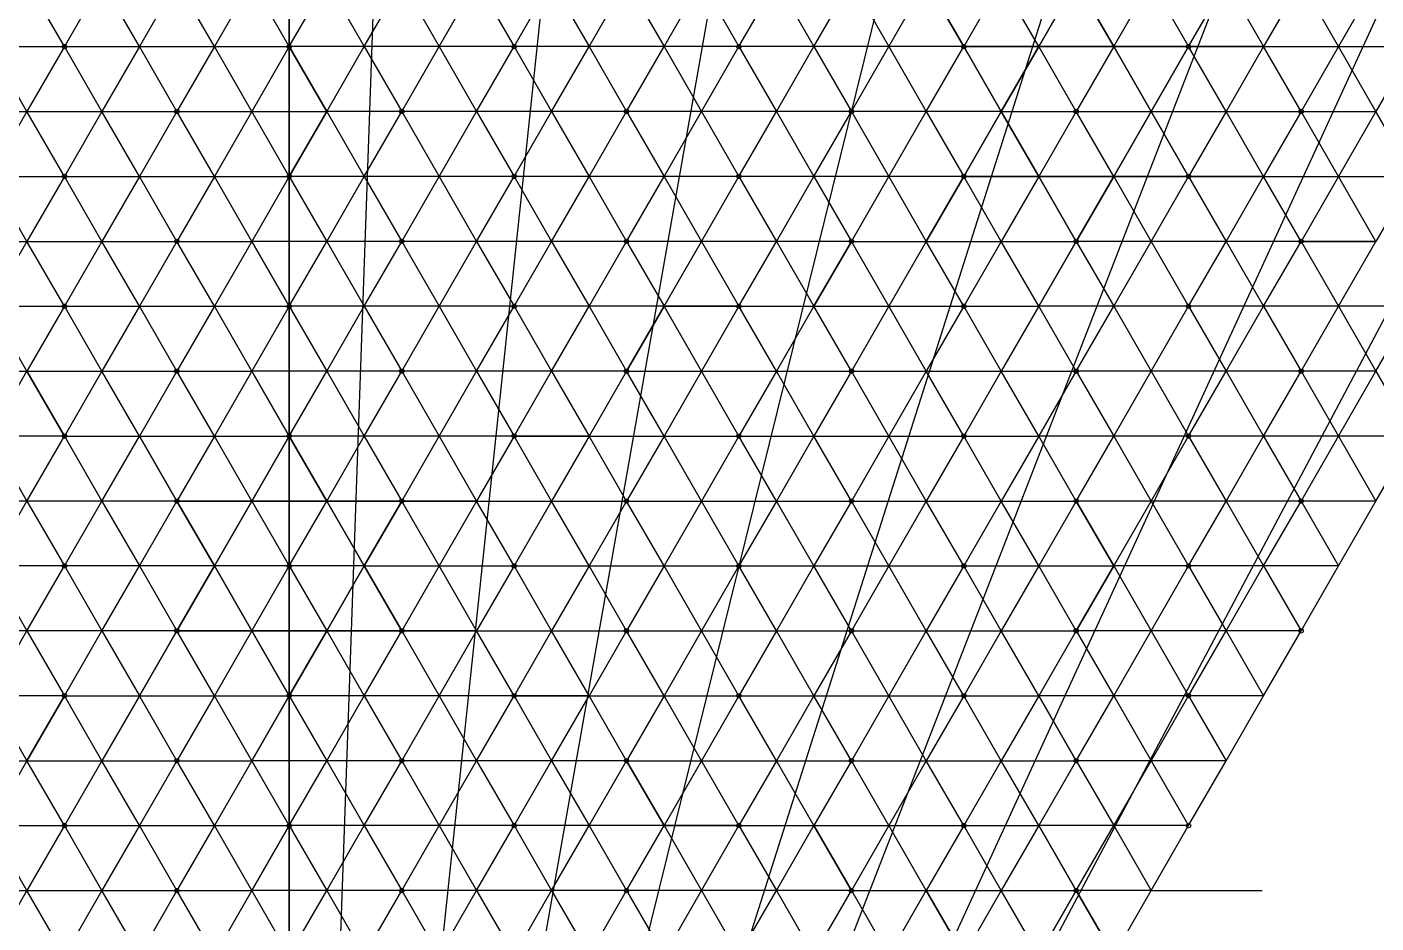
# Model space of a CAD drawing. Header units: inches. Extents: x -9 to 1883, y -44 to 1855.
# Drawn here: x 1328.5 to 1640.2, y 294.2 to 501.2 of the extents above; entities that cross this region are included whole.
import ezdxf

# ---------------------------------------------------------------- set-up
doc = ezdxf.new("R2010")
doc.units = ezdxf.units.IN
doc.header["$MEASUREMENT"] = 0
doc.layers.add('n49', color=7, linetype='Continuous')

msp = doc.modelspace()

# ---------------------------------------------------------------- linework, layer by layer
at = {"color": 1, "lineweight": 35}
msp.add_line((1389.1, -43.31), (1389.1, 1854.97), dxfattribs=at)
at = {"color": 3}
msp.add_line((1588.28, 301.69), (1613.97, 301.69), dxfattribs=at)
for points in [[(1337.14, 496.69), (1328.48, 511.69), (1319.82, 496.69)], [(1337.14, 496.69), (1328.48, 511.69), (1345.8, 511.69)], [(1337.14, 496.69), (1354.46, 496.69), (1345.8, 511.69)], [(1363.12, 511.69), (1354.46, 496.69), (1345.8, 511.69)], [(1363.12, 511.69), (1354.46, 496.69), (1371.78, 496.69)], [(1363.12, 511.69), (1380.44, 511.69), (1371.78, 496.69)], [(1389.1, 496.69), (1380.44, 511.69), (1371.78, 496.69)], [(1389.1, 496.69), (1397.76, 511.69), (1406.42, 496.69)], [(1415.08, 511.69), (1397.76, 511.69), (1406.42, 496.69)], [(1415.08, 511.69), (1423.74, 496.69), (1406.42, 496.69)], [(1415.08, 511.69), (1423.74, 496.69), (1432.4, 511.69)], [(1441.06, 496.69), (1423.74, 496.69), (1432.4, 511.69)], [(1441.06, 496.69), (1449.72, 511.69), (1432.4, 511.69)], [(1441.06, 496.69), (1449.72, 511.69), (1458.38, 496.69)], [(1467.04, 511.69), (1449.72, 511.69), (1458.38, 496.69)], [(1467.04, 511.69), (1475.7, 496.69), (1458.38, 496.69)], [(1467.04, 511.69), (1475.7, 496.69), (1484.36, 511.69)], [(1493.02, 496.69), (1475.7, 496.69), (1484.36, 511.69)], [(1493.02, 496.69), (1501.68, 511.69), (1484.36, 511.69)], [(1493.02, 496.69), (1501.68, 511.69), (1510.34, 496.69)], [(1519, 511.69), (1501.68, 511.69), (1510.34, 496.69)], [(1519, 511.69), (1527.66, 496.69), (1510.34, 496.69)], [(1544.98, 496.69), (1527.66, 496.69), (1536.32, 511.69)], [(1544.98, 496.69), (1536.32, 511.69), (1553.64, 511.69)], [(1544.98, 496.69), (1562.3, 496.69), (1553.64, 511.69)], [(1570.96, 511.69), (1562.3, 496.69), (1553.64, 511.69)], [(1570.96, 511.69), (1579.62, 496.69), (1562.3, 496.69)], [(1570.96, 511.69), (1562.3, 496.69), (1579.62, 496.69)], [(1570.96, 511.69), (1579.62, 496.69), (1588.28, 511.69)], [(1596.94, 496.69), (1579.62, 496.69), (1588.28, 511.69)], [(1596.94, 496.69), (1605.6, 511.69), (1588.28, 511.69)], [(1596.94, 496.69), (1605.6, 511.69), (1614.26, 496.69)], [(1622.92, 511.69), (1614.26, 496.69), (1631.58, 496.69)], [(1622.92, 511.69), (1640.24, 511.69), (1631.58, 496.69)], [(1648.91, 496.69), (1640.24, 511.69), (1631.58, 496.69)], [(1311.16, 481.69), (1328.48, 481.69), (1319.82, 496.69)], [(1337.14, 496.69), (1328.48, 481.69), (1319.82, 496.69)], [(1337.14, 496.69), (1328.48, 481.69), (1345.8, 481.69)], [(1337.14, 496.69), (1354.46, 496.69), (1345.8, 481.69)], [(1363.12, 481.69), (1354.46, 496.69), (1345.8, 481.69)], [(1363.12, 481.69), (1354.46, 496.69), (1371.78, 496.69)], [(1363.12, 481.69), (1380.44, 481.69), (1371.78, 496.69)], [(1389.1, 496.69), (1380.44, 481.69), (1371.78, 496.69)], [(1389.1, 496.69), (1380.44, 481.69), (1397.76, 481.69)], [(1389.1, 496.69), (1397.76, 481.69), (1406.42, 496.69)], [(1415.08, 481.69), (1397.76, 481.69), (1406.42, 496.69)], [(1415.08, 481.69), (1423.74, 496.69), (1406.42, 496.69)], [(1415.08, 481.69), (1423.74, 496.69), (1432.4, 481.69)], [(1441.06, 496.69), (1423.74, 496.69), (1432.4, 481.69)], [(1441.06, 496.69), (1449.72, 481.69), (1432.4, 481.69)], [(1441.06, 496.69), (1449.72, 481.69), (1458.38, 496.69)], [(1467.04, 481.69), (1449.72, 481.69), (1458.38, 496.69)], [(1467.04, 481.69), (1475.7, 496.69), (1458.38, 496.69)], [(1467.04, 481.69), (1475.7, 496.69), (1484.36, 481.69)], [(1493.02, 496.69), (1475.7, 496.69), (1484.36, 481.69)], [(1493.02, 496.69), (1501.68, 481.69), (1484.36, 481.69)], [(1493.02, 496.69), (1501.68, 481.69), (1510.34, 496.69)], [(1519, 481.69), (1501.68, 481.69), (1510.34, 496.69)], [(1519, 481.69), (1527.66, 496.69), (1510.34, 496.69)], [(1519, 481.69), (1527.66, 496.69), (1536.32, 481.69)], [(1544.98, 496.69), (1527.66, 496.69), (1536.32, 481.69)], [(1544.98, 496.69), (1553.64, 481.69), (1536.32, 481.69)], [(1544.98, 496.69), (1553.64, 481.69), (1562.3, 496.69)], [(1544.98, 496.69), (1562.3, 496.69), (1553.64, 481.69)], [(1570.96, 481.69), (1562.3, 496.69), (1553.64, 481.69)], [(1570.96, 481.69), (1562.3, 496.69), (1579.62, 496.69)], [(1570.96, 481.69), (1588.28, 481.69), (1579.62, 496.69)], [(1596.94, 496.69), (1579.62, 496.69), (1588.28, 481.69)], [(1596.94, 496.69), (1588.28, 481.69), (1579.62, 496.69)], [(1596.94, 496.69), (1588.28, 481.69), (1605.6, 481.69)], [(1596.94, 496.69), (1614.26, 496.69), (1605.6, 481.69)], [(1622.92, 481.69), (1614.26, 496.69), (1605.6, 481.69)], [(1622.92, 481.69), (1614.26, 496.69), (1631.58, 496.69)], [(1622.92, 481.69), (1640.24, 481.69), (1631.58, 496.69)], [(1648.91, 496.69), (1640.24, 481.69), (1631.58, 496.69)], [(1311.16, 481.69), (1328.48, 481.69), (1319.82, 466.69)], [(1337.14, 466.69), (1328.48, 481.69), (1319.82, 466.69)], [(1337.14, 466.69), (1328.48, 481.69), (1345.8, 481.69)], [(1337.14, 466.69), (1354.46, 466.69), (1345.8, 481.69)], [(1363.12, 481.69), (1354.46, 466.69), (1345.8, 481.69)], [(1363.12, 481.69), (1354.46, 466.69), (1371.78, 466.69)], [(1363.12, 481.69), (1380.44, 481.69), (1371.78, 466.69)], [(1389.1, 466.69), (1380.44, 481.69), (1371.78, 466.69)], [(1389.1, 466.69), (1380.44, 481.69), (1397.76, 481.69)], [(1389.1, 466.69), (1397.76, 481.69), (1406.42, 466.69)], [(1415.08, 481.69), (1397.76, 481.69), (1406.42, 466.69)], [(1415.08, 481.69), (1423.74, 466.69), (1406.42, 466.69)], [(1415.08, 481.69), (1423.74, 466.69), (1432.4, 481.69)], [(1441.06, 466.69), (1423.74, 466.69), (1432.4, 481.69)], [(1441.06, 466.69), (1449.72, 481.69), (1432.4, 481.69)], [(1441.06, 466.69), (1449.72, 481.69), (1458.38, 466.69)], [(1467.04, 481.69), (1449.72, 481.69), (1458.38, 466.69)], [(1467.04, 481.69), (1475.7, 466.69), (1458.38, 466.69)], [(1467.04, 481.69), (1475.7, 466.69), (1484.36, 481.69)], [(1493.02, 466.69), (1475.7, 466.69), (1484.36, 481.69)], [(1493.02, 466.69), (1501.68, 481.69), (1484.36, 481.69)], [(1493.02, 466.69), (1501.68, 481.69), (1510.34, 466.69)], [(1519, 481.69), (1501.68, 481.69), (1510.34, 466.69)], [(1519, 481.69), (1527.66, 466.69), (1510.34, 466.69)], [(1519, 481.69), (1527.66, 466.69), (1536.32, 481.69)], [(1544.98, 466.69), (1527.66, 466.69), (1536.32, 481.69)], [(1544.98, 466.69), (1553.64, 481.69), (1536.32, 481.69)], [(1544.98, 466.69), (1553.64, 481.69), (1562.3, 466.69)], [(1544.98, 466.69), (1562.3, 466.69), (1553.64, 481.69)], [(1570.96, 481.69), (1562.3, 466.69), (1553.64, 481.69)], [(1570.96, 481.69), (1562.3, 466.69), (1579.62, 466.69)], [(1570.96, 481.69), (1588.28, 481.69), (1579.62, 466.69)], [(1596.94, 466.69), (1579.62, 466.69), (1588.28, 481.69)], [(1596.94, 466.69), (1588.28, 481.69), (1579.62, 466.69)], [(1596.94, 466.69), (1588.28, 481.69), (1605.6, 481.69)], [(1596.94, 466.69), (1614.26, 466.69), (1605.6, 481.69)], [(1622.92, 481.69), (1614.26, 466.69), (1605.6, 481.69)], [(1622.92, 481.69), (1614.26, 466.69), (1631.58, 466.69)], [(1622.92, 481.69), (1640.24, 481.69), (1631.58, 466.69)], [(1648.91, 466.69), (1640.24, 481.69), (1631.58, 466.69)], [(1311.16, 451.69), (1328.48, 451.69), (1319.82, 466.69)], [(1337.14, 466.69), (1328.48, 451.69), (1319.82, 466.69)], [(1337.14, 466.69), (1328.48, 451.69), (1345.8, 451.69)], [(1337.14, 466.69), (1354.46, 466.69), (1345.8, 451.69)], [(1363.12, 451.69), (1354.46, 466.69), (1345.8, 451.69)], [(1363.12, 451.69), (1354.46, 466.69), (1371.78, 466.69)], [(1363.12, 451.69), (1380.44, 451.69), (1371.78, 466.69)], [(1389.1, 466.69), (1380.44, 451.69), (1371.78, 466.69)], [(1389.1, 466.69), (1397.76, 451.69), (1406.42, 466.69)], [(1415.08, 451.69), (1397.76, 451.69), (1406.42, 466.69)], [(1415.08, 451.69), (1423.74, 466.69), (1406.42, 466.69)], [(1415.08, 451.69), (1423.74, 466.69), (1432.4, 451.69)], [(1441.06, 466.69), (1423.74, 466.69), (1432.4, 451.69)], [(1441.06, 466.69), (1449.72, 451.69), (1432.4, 451.69)], [(1441.06, 466.69), (1449.72, 451.69), (1458.38, 466.69)], [(1467.04, 451.69), (1449.72, 451.69), (1458.38, 466.69)], [(1467.04, 451.69), (1475.7, 466.69), (1458.38, 466.69)], [(1467.04, 451.69), (1475.7, 466.69), (1484.36, 451.69)], [(1493.02, 466.69), (1475.7, 466.69), (1484.36, 451.69)], [(1493.02, 466.69), (1501.68, 451.69), (1484.36, 451.69)], [(1493.02, 466.69), (1501.68, 451.69), (1510.34, 466.69)], [(1519, 451.69), (1501.68, 451.69), (1510.34, 466.69)], [(1519, 451.69), (1527.66, 466.69), (1510.34, 466.69)], [(1544.98, 466.69), (1527.66, 466.69), (1536.32, 451.69)], [(1544.98, 466.69), (1536.32, 451.69), (1553.64, 451.69)], [(1544.98, 466.69), (1562.3, 466.69), (1553.64, 451.69)], [(1570.96, 451.69), (1562.3, 466.69), (1553.64, 451.69)], [(1570.96, 451.69), (1579.62, 466.69), (1562.3, 466.69)], [(1570.96, 451.69), (1562.3, 466.69), (1579.62, 466.69)], [(1570.96, 451.69), (1579.62, 466.69), (1588.28, 451.69)], [(1596.94, 466.69), (1579.62, 466.69), (1588.28, 451.69)], [(1596.94, 466.69), (1605.6, 451.69), (1588.28, 451.69)], [(1596.94, 466.69), (1605.6, 451.69), (1614.26, 466.69)], [(1622.92, 451.69), (1614.26, 466.69), (1631.58, 466.69)], [(1622.92, 451.69), (1640.24, 451.69), (1631.58, 466.69)], [(1648.91, 466.69), (1640.24, 451.69), (1631.58, 466.69)], [(1311.16, 451.69), (1328.48, 451.69), (1319.82, 436.69)], [(1337.14, 436.69), (1328.48, 451.69), (1319.82, 436.69)], [(1337.14, 436.69), (1328.48, 451.69), (1345.8, 451.69)], [(1337.14, 436.69), (1354.46, 436.69), (1345.8, 451.69)], [(1363.12, 451.69), (1354.46, 436.69), (1345.8, 451.69)], [(1363.12, 451.69), (1354.46, 436.69), (1371.78, 436.69)], [(1363.12, 451.69), (1380.44, 451.69), (1371.78, 436.69)], [(1389.1, 436.69), (1380.44, 451.69), (1371.78, 436.69)], [(1389.1, 436.69), (1397.76, 451.69), (1380.44, 451.69)], [(1389.1, 436.69), (1397.76, 451.69), (1406.42, 436.69)], [(1415.08, 451.69), (1397.76, 451.69), (1406.42, 436.69)], [(1415.08, 451.69), (1423.74, 436.69), (1406.42, 436.69)], [(1415.08, 451.69), (1423.74, 436.69), (1432.4, 451.69)], [(1441.06, 436.69), (1423.74, 436.69), (1432.4, 451.69)], [(1441.06, 436.69), (1449.72, 451.69), (1432.4, 451.69)], [(1441.06, 436.69), (1449.72, 451.69), (1458.38, 436.69)], [(1467.04, 451.69), (1449.72, 451.69), (1458.38, 436.69)], [(1467.04, 451.69), (1475.7, 436.69), (1458.38, 436.69)], [(1467.04, 451.69), (1475.7, 436.69), (1484.36, 451.69)], [(1493.02, 436.69), (1475.7, 436.69), (1484.36, 451.69)], [(1493.02, 436.69), (1501.68, 451.69), (1484.36, 451.69)], [(1519, 451.69), (1501.68, 451.69), (1510.34, 436.69)], [(1519, 451.69), (1510.34, 436.69), (1527.66, 436.69)], [(1519, 451.69), (1536.32, 451.69), (1527.66, 436.69)], [(1544.98, 436.69), (1536.32, 451.69), (1527.66, 436.69)], [(1544.98, 436.69), (1536.32, 451.69), (1553.64, 451.69)], [(1544.98, 436.69), (1562.3, 436.69), (1553.64, 451.69)], [(1570.96, 451.69), (1562.3, 436.69), (1553.64, 451.69)], [(1570.96, 451.69), (1579.62, 436.69), (1562.3, 436.69)], [(1570.96, 451.69), (1579.62, 436.69), (1588.28, 451.69)], [(1596.94, 436.69), (1579.62, 436.69), (1588.28, 451.69)], [(1596.94, 436.69), (1605.6, 451.69), (1588.28, 451.69)], [(1596.94, 436.69), (1605.6, 451.69), (1614.26, 436.69)], [(1622.92, 451.69), (1605.6, 451.69), (1614.26, 436.69)], [(1622.92, 451.69), (1631.58, 436.69), (1614.26, 436.69)], [(1622.92, 451.69), (1631.58, 436.69), (1640.24, 451.69)], [(1311.16, 421.69), (1328.48, 421.69), (1319.82, 436.69)], [(1337.14, 436.69), (1328.48, 421.69), (1319.82, 436.69)], [(1337.14, 436.69), (1328.48, 421.69), (1345.8, 421.69)], [(1337.14, 436.69), (1354.46, 436.69), (1345.8, 421.69)], [(1363.12, 421.69), (1354.46, 436.69), (1345.8, 421.69)], [(1363.12, 421.69), (1354.46, 436.69), (1371.78, 436.69)], [(1363.12, 421.69), (1380.44, 421.69), (1371.78, 436.69)], [(1389.1, 436.69), (1380.44, 421.69), (1371.78, 436.69)], [(1389.1, 436.69), (1397.76, 421.69), (1406.42, 436.69)], [(1415.08, 421.69), (1397.76, 421.69), (1406.42, 436.69)], [(1415.08, 421.69), (1423.74, 436.69), (1406.42, 436.69)], [(1415.08, 421.69), (1423.74, 436.69), (1432.4, 421.69)], [(1441.06, 436.69), (1423.74, 436.69), (1432.4, 421.69)], [(1441.06, 436.69), (1449.72, 421.69), (1432.4, 421.69)], [(1441.06, 436.69), (1449.72, 421.69), (1458.38, 436.69)], [(1467.04, 421.69), (1449.72, 421.69), (1458.38, 436.69)], [(1467.04, 421.69), (1475.7, 436.69), (1458.38, 436.69)], [(1467.04, 421.69), (1484.36, 421.69), (1475.7, 436.69)], [(1493.02, 436.69), (1484.36, 421.69), (1475.7, 436.69)], [(1493.02, 436.69), (1484.36, 421.69), (1501.68, 421.69)], [(1493.02, 436.69), (1510.34, 436.69), (1501.68, 421.69)], [(1519, 421.69), (1510.34, 436.69), (1501.68, 421.69)], [(1519, 421.69), (1510.34, 436.69), (1527.66, 436.69)], [(1519, 421.69), (1536.32, 421.69), (1527.66, 436.69)], [(1544.98, 436.69), (1536.32, 421.69), (1527.66, 436.69)], [(1544.98, 436.69), (1536.32, 421.69), (1553.64, 421.69)], [(1544.98, 436.69), (1562.3, 436.69), (1553.64, 421.69)], [(1570.96, 421.69), (1562.3, 436.69), (1553.64, 421.69)], [(1570.96, 421.69), (1579.62, 436.69), (1588.28, 421.69)], [(1596.94, 436.69), (1579.62, 436.69), (1588.28, 421.69)], [(1596.94, 436.69), (1605.6, 421.69), (1588.28, 421.69)], [(1596.94, 436.69), (1605.6, 421.69), (1614.26, 436.69)], [(1622.92, 421.69), (1605.6, 421.69), (1614.26, 436.69)], [(1622.92, 421.69), (1631.58, 436.69), (1614.26, 436.69)], [(1622.92, 421.69), (1631.58, 436.69), (1640.24, 421.69)], [(1648.91, 436.69), (1631.58, 436.69), (1640.24, 421.69)], [(1337.14, 406.69), (1319.82, 406.69), (1328.48, 421.69)], [(1337.14, 406.69), (1328.48, 421.69), (1345.8, 421.69)], [(1337.14, 406.69), (1354.46, 406.69), (1345.8, 421.69)], [(1363.12, 421.69), (1354.46, 406.69), (1345.8, 421.69)], [(1363.12, 421.69), (1354.46, 406.69), (1371.78, 406.69)], [(1363.12, 421.69), (1380.44, 421.69), (1371.78, 406.69)], [(1389.1, 406.69), (1380.44, 421.69), (1371.78, 406.69)], [(1389.1, 406.69), (1397.76, 421.69), (1380.44, 421.69)], [(1389.1, 406.69), (1397.76, 421.69), (1406.42, 406.69)], [(1415.08, 421.69), (1397.76, 421.69), (1406.42, 406.69)], [(1415.08, 421.69), (1423.74, 406.69), (1406.42, 406.69)], [(1415.08, 421.69), (1423.74, 406.69), (1432.4, 421.69)], [(1441.06, 406.69), (1423.74, 406.69), (1432.4, 421.69)], [(1441.06, 406.69), (1449.72, 421.69), (1432.4, 421.69)], [(1441.06, 406.69), (1449.72, 421.69), (1458.38, 406.69)], [(1467.04, 421.69), (1458.38, 406.69), (1475.7, 406.69)], [(1467.04, 421.69), (1484.36, 421.69), (1475.7, 406.69)], [(1493.02, 406.69), (1484.36, 421.69), (1475.7, 406.69)], [(1493.02, 406.69), (1484.36, 421.69), (1501.68, 421.69)], [(1493.02, 406.69), (1510.34, 406.69), (1501.68, 421.69)], [(1519, 421.69), (1510.34, 406.69), (1501.68, 421.69)], [(1519, 421.69), (1510.34, 406.69), (1527.66, 406.69)], [(1519, 421.69), (1536.32, 421.69), (1527.66, 406.69)], [(1544.98, 406.69), (1536.32, 421.69), (1527.66, 406.69)], [(1544.98, 406.69), (1536.32, 421.69), (1553.64, 421.69)], [(1544.98, 406.69), (1562.3, 406.69), (1553.64, 421.69)], [(1570.96, 421.69), (1562.3, 406.69), (1553.64, 421.69)], [(1570.96, 421.69), (1579.62, 406.69), (1562.3, 406.69)], [(1570.96, 421.69), (1579.62, 406.69), (1588.28, 421.69)], [(1596.94, 406.69), (1579.62, 406.69), (1588.28, 421.69)], [(1596.94, 406.69), (1605.6, 421.69), (1588.28, 421.69)], [(1596.94, 406.69), (1605.6, 421.69), (1614.26, 406.69)], [(1622.92, 421.69), (1605.6, 421.69), (1614.26, 406.69)], [(1622.92, 421.69), (1631.58, 406.69), (1614.26, 406.69)], [(1622.92, 421.69), (1631.58, 406.69), (1640.24, 421.69)], [(1648.91, 406.69), (1631.58, 406.69), (1640.24, 421.69)], [(1311.16, 391.69), (1319.82, 406.69), (1328.48, 391.69)], [(1337.14, 406.69), (1319.82, 406.69), (1328.48, 391.69)], [(1337.14, 406.69), (1345.8, 391.69), (1328.48, 391.69)], [(1363.12, 391.69), (1345.8, 391.69), (1354.46, 406.69)], [(1363.12, 391.69), (1354.46, 406.69), (1371.78, 406.69)], [(1363.12, 391.69), (1380.44, 391.69), (1371.78, 406.69)], [(1389.1, 406.69), (1380.44, 391.69), (1371.78, 406.69)], [(1389.1, 406.69), (1397.76, 391.69), (1380.44, 391.69)], [(1389.1, 406.69), (1380.44, 391.69), (1397.76, 391.69)], [(1389.1, 406.69), (1397.76, 391.69), (1406.42, 406.69)], [(1415.08, 391.69), (1397.76, 391.69), (1406.42, 406.69)], [(1415.08, 391.69), (1423.74, 406.69), (1406.42, 406.69)], [(1415.08, 391.69), (1423.74, 406.69), (1432.4, 391.69)], [(1441.06, 406.69), (1432.4, 391.69), (1449.72, 391.69)], [(1441.06, 406.69), (1458.38, 406.69), (1449.72, 391.69)], [(1467.04, 391.69), (1458.38, 406.69), (1449.72, 391.69)], [(1467.04, 391.69), (1458.38, 406.69), (1475.7, 406.69)], [(1467.04, 391.69), (1484.36, 391.69), (1475.7, 406.69)], [(1493.02, 406.69), (1484.36, 391.69), (1475.7, 406.69)], [(1493.02, 406.69), (1484.36, 391.69), (1501.68, 391.69)], [(1493.02, 406.69), (1510.34, 406.69), (1501.68, 391.69)], [(1519, 391.69), (1510.34, 406.69), (1501.68, 391.69)], [(1519, 391.69), (1510.34, 406.69), (1527.66, 406.69)], [(1519, 391.69), (1536.32, 391.69), (1527.66, 406.69)], [(1544.98, 406.69), (1536.32, 391.69), (1527.66, 406.69)], [(1544.98, 406.69), (1536.32, 391.69), (1553.64, 391.69)], [(1544.98, 406.69), (1562.3, 406.69), (1553.64, 391.69)], [(1570.96, 391.69), (1562.3, 406.69), (1553.64, 391.69)], [(1570.96, 391.69), (1579.62, 406.69), (1588.28, 391.69)], [(1596.94, 406.69), (1579.62, 406.69), (1588.28, 391.69)], [(1596.94, 406.69), (1605.6, 391.69), (1588.28, 391.69)], [(1596.94, 406.69), (1605.6, 391.69), (1614.26, 406.69)], [(1622.92, 391.69), (1605.6, 391.69), (1614.26, 406.69)], [(1622.92, 391.69), (1631.58, 406.69), (1614.26, 406.69)], [(1622.92, 391.69), (1631.58, 406.69), (1640.24, 391.69)], [(1648.91, 406.69), (1631.58, 406.69), (1640.24, 391.69)], [(1311.16, 391.69), (1319.82, 376.69), (1328.48, 391.69)], [(1337.14, 376.69), (1319.82, 376.69), (1328.48, 391.69)], [(1337.14, 376.69), (1345.8, 391.69), (1328.48, 391.69)], [(1337.14, 376.69), (1345.8, 391.69), (1354.46, 376.69)], [(1363.12, 391.69), (1345.8, 391.69), (1354.46, 376.69)], [(1363.12, 391.69), (1371.78, 376.69), (1354.46, 376.69)], [(1363.12, 391.69), (1371.78, 376.69), (1380.44, 391.69)], [(1363.12, 391.69), (1380.44, 391.69), (1371.78, 376.69)], [(1389.1, 376.69), (1371.78, 376.69), (1380.44, 391.69)], [(1389.1, 376.69), (1397.76, 391.69), (1380.44, 391.69)], [(1389.1, 376.69), (1397.76, 391.69), (1406.42, 376.69)], [(1415.08, 391.69), (1397.76, 391.69), (1406.42, 376.69)], [(1415.08, 391.69), (1406.42, 376.69), (1397.76, 391.69)], [(1415.08, 391.69), (1406.42, 376.69), (1423.74, 376.69)], [(1415.08, 391.69), (1432.4, 391.69), (1423.74, 376.69)], [(1441.06, 376.69), (1432.4, 391.69), (1423.74, 376.69)], [(1441.06, 376.69), (1432.4, 391.69), (1449.72, 391.69)], [(1441.06, 376.69), (1458.38, 376.69), (1449.72, 391.69)], [(1467.04, 391.69), (1458.38, 376.69), (1449.72, 391.69)], [(1467.04, 391.69), (1458.38, 376.69), (1475.7, 376.69)], [(1467.04, 391.69), (1484.36, 391.69), (1475.7, 376.69)], [(1493.02, 376.69), (1484.36, 391.69), (1475.7, 376.69)], [(1493.02, 376.69), (1484.36, 391.69), (1501.68, 391.69)], [(1493.02, 376.69), (1510.34, 376.69), (1501.68, 391.69)], [(1519, 391.69), (1510.34, 376.69), (1501.68, 391.69)], [(1519, 391.69), (1510.34, 376.69), (1527.66, 376.69)], [(1519, 391.69), (1536.32, 391.69), (1527.66, 376.69)], [(1544.98, 376.69), (1536.32, 391.69), (1527.66, 376.69)], [(1544.98, 376.69), (1536.32, 391.69), (1553.64, 391.69)], [(1544.98, 376.69), (1562.3, 376.69), (1553.64, 391.69)], [(1570.96, 391.69), (1562.3, 376.69), (1553.64, 391.69)], [(1570.96, 391.69), (1562.3, 376.69), (1579.62, 376.69)], [(1570.96, 391.69), (1579.62, 376.69), (1588.28, 391.69)], [(1596.94, 376.69), (1579.62, 376.69), (1588.28, 391.69)], [(1596.94, 376.69), (1605.6, 391.69), (1588.28, 391.69)], [(1596.94, 376.69), (1605.6, 391.69), (1614.26, 376.69)], [(1622.92, 391.69), (1605.6, 391.69), (1614.26, 376.69)], [(1622.92, 391.69), (1631.58, 376.69), (1614.26, 376.69)], [(1622.92, 391.69), (1631.58, 376.69), (1640.24, 391.69)], [(1311.16, 361.69), (1319.82, 376.69), (1328.48, 361.69)], [(1337.14, 376.69), (1319.82, 376.69), (1328.48, 361.69)], [(1337.14, 376.69), (1345.8, 361.69), (1328.48, 361.69)], [(1337.14, 376.69), (1345.8, 361.69), (1354.46, 376.69)], [(1363.12, 361.69), (1345.8, 361.69), (1354.46, 376.69)], [(1363.12, 361.69), (1371.78, 376.69), (1354.46, 376.69)], [(1363.12, 361.69), (1371.78, 376.69), (1380.44, 361.69)], [(1363.12, 361.69), (1380.44, 361.69), (1371.78, 376.69)], [(1389.1, 376.69), (1371.78, 376.69), (1380.44, 361.69)], [(1389.1, 376.69), (1397.76, 361.69), (1380.44, 361.69)], [(1389.1, 376.69), (1397.76, 361.69), (1406.42, 376.69)], [(1415.08, 361.69), (1397.76, 361.69), (1406.42, 376.69)], [(1415.08, 361.69), (1406.42, 376.69), (1397.76, 361.69)], [(1415.08, 361.69), (1406.42, 376.69), (1423.74, 376.69)], [(1415.08, 361.69), (1432.4, 361.69), (1423.74, 376.69)], [(1441.06, 376.69), (1432.4, 361.69), (1423.74, 376.69)], [(1441.06, 376.69), (1432.4, 361.69), (1449.72, 361.69)], [(1441.06, 376.69), (1458.38, 376.69), (1449.72, 361.69)], [(1467.04, 361.69), (1458.38, 376.69), (1449.72, 361.69)], [(1467.04, 361.69), (1458.38, 376.69), (1475.7, 376.69)], [(1467.04, 361.69), (1484.36, 361.69), (1475.7, 376.69)], [(1493.02, 376.69), (1484.36, 361.69), (1475.7, 376.69)], [(1493.02, 376.69), (1484.36, 361.69), (1501.68, 361.69)], [(1493.02, 376.69), (1510.34, 376.69), (1501.68, 361.69)], [(1519, 361.69), (1510.34, 376.69), (1501.68, 361.69)], [(1519, 361.69), (1510.34, 376.69), (1527.66, 376.69)], [(1519, 361.69), (1536.32, 361.69), (1527.66, 376.69)], [(1544.98, 376.69), (1536.32, 361.69), (1527.66, 376.69)], [(1544.98, 376.69), (1536.32, 361.69), (1553.64, 361.69)], [(1544.98, 376.69), (1562.3, 376.69), (1553.64, 361.69)], [(1570.96, 361.69), (1562.3, 376.69), (1553.64, 361.69)], [(1570.96, 361.69), (1562.3, 376.69), (1579.62, 376.69)], [(1570.96, 361.69), (1579.62, 376.69), (1588.28, 361.69)], [(1596.94, 376.69), (1579.62, 376.69), (1588.28, 361.69)], [(1596.94, 376.69), (1605.6, 361.69), (1588.28, 361.69)], [(1596.94, 376.69), (1605.6, 361.69), (1614.26, 376.69)], [(1622.92, 361.69), (1605.6, 361.69), (1614.26, 376.69)], [(1622.92, 361.69), (1631.58, 376.69), (1614.26, 376.69)], [(1311.16, 361.69), (1319.82, 346.69), (1328.48, 361.69)], [(1337.14, 346.69), (1319.82, 346.69), (1328.48, 361.69)], [(1337.14, 346.69), (1345.8, 361.69), (1328.48, 361.69)], [(1363.12, 361.69), (1345.8, 361.69), (1354.46, 346.69)], [(1363.12, 361.69), (1354.46, 346.69), (1371.78, 346.69)], [(1363.12, 361.69), (1380.44, 361.69), (1371.78, 346.69)], [(1389.1, 346.69), (1380.44, 361.69), (1371.78, 346.69)], [(1389.1, 346.69), (1397.76, 361.69), (1380.44, 361.69)], [(1389.1, 346.69), (1380.44, 361.69), (1397.76, 361.69)], [(1389.1, 346.69), (1397.76, 361.69), (1406.42, 346.69)], [(1415.08, 361.69), (1397.76, 361.69), (1406.42, 346.69)], [(1415.08, 361.69), (1423.74, 346.69), (1406.42, 346.69)], [(1415.08, 361.69), (1423.74, 346.69), (1432.4, 361.69)], [(1441.06, 346.69), (1432.4, 361.69), (1449.72, 361.69)], [(1441.06, 346.69), (1458.38, 346.69), (1449.72, 361.69)], [(1467.04, 361.69), (1458.38, 346.69), (1449.72, 361.69)], [(1467.04, 361.69), (1458.38, 346.69), (1475.7, 346.69)], [(1467.04, 361.69), (1484.36, 361.69), (1475.7, 346.69)], [(1493.02, 346.69), (1484.36, 361.69), (1475.7, 346.69)], [(1493.02, 346.69), (1484.36, 361.69), (1501.68, 361.69)], [(1493.02, 346.69), (1510.34, 346.69), (1501.68, 361.69)], [(1519, 361.69), (1510.34, 346.69), (1501.68, 361.69)], [(1519, 361.69), (1510.34, 346.69), (1527.66, 346.69)], [(1519, 361.69), (1536.32, 361.69), (1527.66, 346.69)], [(1544.98, 346.69), (1536.32, 361.69), (1527.66, 346.69)], [(1544.98, 346.69), (1536.32, 361.69), (1553.64, 361.69)], [(1544.98, 346.69), (1562.3, 346.69), (1553.64, 361.69)], [(1570.96, 361.69), (1562.3, 346.69), (1553.64, 361.69)], [(1570.96, 361.69), (1579.62, 346.69), (1588.28, 361.69)], [(1596.94, 346.69), (1579.62, 346.69), (1588.28, 361.69)], [(1596.94, 346.69), (1605.6, 361.69), (1588.28, 361.69)], [(1596.94, 346.69), (1605.6, 361.69), (1614.26, 346.69)], [(1622.92, 361.69), (1605.6, 361.69), (1614.26, 346.69)], [(1337.14, 346.69), (1319.82, 346.69), (1328.48, 331.69)], [(1337.14, 346.69), (1328.48, 331.69), (1345.8, 331.69)], [(1337.14, 346.69), (1354.46, 346.69), (1345.8, 331.69)], [(1363.12, 331.69), (1354.46, 346.69), (1345.8, 331.69)], [(1363.12, 331.69), (1354.46, 346.69), (1371.78, 346.69)], [(1363.12, 331.69), (1380.44, 331.69), (1371.78, 346.69)], [(1389.1, 346.69), (1380.44, 331.69), (1371.78, 346.69)], [(1389.1, 346.69), (1397.76, 331.69), (1380.44, 331.69)], [(1389.1, 346.69), (1397.76, 331.69), (1406.42, 346.69)], [(1415.08, 331.69), (1397.76, 331.69), (1406.42, 346.69)], [(1415.08, 331.69), (1423.74, 346.69), (1406.42, 346.69)], [(1415.08, 331.69), (1423.74, 346.69), (1432.4, 331.69)], [(1441.06, 346.69), (1423.74, 346.69), (1432.4, 331.69)], [(1441.06, 346.69), (1449.72, 331.69), (1432.4, 331.69)], [(1441.06, 346.69), (1449.72, 331.69), (1458.38, 346.69)], [(1467.04, 331.69), (1458.38, 346.69), (1475.7, 346.69)], [(1467.04, 331.69), (1484.36, 331.69), (1475.7, 346.69)], [(1493.02, 346.69), (1484.36, 331.69), (1475.7, 346.69)], [(1493.02, 346.69), (1484.36, 331.69), (1501.68, 331.69)], [(1493.02, 346.69), (1510.34, 346.69), (1501.68, 331.69)], [(1519, 331.69), (1510.34, 346.69), (1501.68, 331.69)], [(1519, 331.69), (1510.34, 346.69), (1527.66, 346.69)], [(1519, 331.69), (1536.32, 331.69), (1527.66, 346.69)], [(1544.98, 346.69), (1536.32, 331.69), (1527.66, 346.69)], [(1544.98, 346.69), (1536.32, 331.69), (1553.64, 331.69)], [(1544.98, 346.69), (1562.3, 346.69), (1553.64, 331.69)], [(1570.96, 331.69), (1562.3, 346.69), (1553.64, 331.69)], [(1570.96, 331.69), (1579.62, 346.69), (1562.3, 346.69)], [(1570.96, 331.69), (1579.62, 346.69), (1588.28, 331.69)], [(1596.94, 346.69), (1579.62, 346.69), (1588.28, 331.69)], [(1596.94, 346.69), (1605.6, 331.69), (1588.28, 331.69)], [(1596.94, 346.69), (1605.6, 331.69), (1614.26, 346.69)], [(1311.16, 331.69), (1328.48, 331.69), (1319.82, 316.69)], [(1337.14, 316.69), (1328.48, 331.69), (1319.82, 316.69)], [(1337.14, 316.69), (1328.48, 331.69), (1345.8, 331.69)], [(1337.14, 316.69), (1354.46, 316.69), (1345.8, 331.69)], [(1363.12, 331.69), (1354.46, 316.69), (1345.8, 331.69)], [(1363.12, 331.69), (1354.46, 316.69), (1371.78, 316.69)], [(1363.12, 331.69), (1380.44, 331.69), (1371.78, 316.69)], [(1389.1, 316.69), (1380.44, 331.69), (1371.78, 316.69)], [(1389.1, 316.69), (1397.76, 331.69), (1406.42, 316.69)], [(1415.08, 331.69), (1397.76, 331.69), (1406.42, 316.69)], [(1415.08, 331.69), (1423.74, 316.69), (1406.42, 316.69)], [(1415.08, 331.69), (1423.74, 316.69), (1432.4, 331.69)], [(1441.06, 316.69), (1423.74, 316.69), (1432.4, 331.69)], [(1441.06, 316.69), (1449.72, 331.69), (1432.4, 331.69)], [(1441.06, 316.69), (1449.72, 331.69), (1458.38, 316.69)], [(1467.04, 331.69), (1449.72, 331.69), (1458.38, 316.69)], [(1467.04, 331.69), (1475.7, 316.69), (1458.38, 316.69)], [(1467.04, 331.69), (1484.36, 331.69), (1475.7, 316.69)], [(1493.02, 316.69), (1484.36, 331.69), (1475.7, 316.69)], [(1493.02, 316.69), (1484.36, 331.69), (1501.68, 331.69)], [(1493.02, 316.69), (1510.34, 316.69), (1501.68, 331.69)], [(1519, 331.69), (1510.34, 316.69), (1501.68, 331.69)], [(1519, 331.69), (1510.34, 316.69), (1527.66, 316.69)], [(1519, 331.69), (1536.32, 331.69), (1527.66, 316.69)], [(1544.98, 316.69), (1536.32, 331.69), (1527.66, 316.69)], [(1544.98, 316.69), (1536.32, 331.69), (1553.64, 331.69)], [(1544.98, 316.69), (1562.3, 316.69), (1553.64, 331.69)], [(1570.96, 331.69), (1562.3, 316.69), (1553.64, 331.69)], [(1570.96, 331.69), (1579.62, 316.69), (1588.28, 331.69)], [(1596.94, 316.69), (1579.62, 316.69), (1588.28, 331.69)], [(1596.94, 316.69), (1605.6, 331.69), (1588.28, 331.69)], [(1311.16, 301.69), (1328.48, 301.69), (1319.82, 316.69)], [(1337.14, 316.69), (1328.48, 301.69), (1319.82, 316.69)], [(1337.14, 316.69), (1328.48, 301.69), (1345.8, 301.69)], [(1337.14, 316.69), (1354.46, 316.69), (1345.8, 301.69)], [(1363.12, 301.69), (1354.46, 316.69), (1345.8, 301.69)], [(1363.12, 301.69), (1354.46, 316.69), (1371.78, 316.69)], [(1363.12, 301.69), (1380.44, 301.69), (1371.78, 316.69)], [(1389.1, 316.69), (1380.44, 301.69), (1371.78, 316.69)], [(1389.1, 316.69), (1397.76, 301.69), (1380.44, 301.69)], [(1389.1, 316.69), (1397.76, 301.69), (1406.42, 316.69)], [(1415.08, 301.69), (1397.76, 301.69), (1406.42, 316.69)], [(1415.08, 301.69), (1423.74, 316.69), (1406.42, 316.69)], [(1415.08, 301.69), (1423.74, 316.69), (1432.4, 301.69)], [(1441.06, 316.69), (1423.74, 316.69), (1432.4, 301.69)], [(1441.06, 316.69), (1449.72, 301.69), (1432.4, 301.69)], [(1441.06, 316.69), (1449.72, 301.69), (1458.38, 316.69)], [(1467.04, 301.69), (1449.72, 301.69), (1458.38, 316.69)], [(1467.04, 301.69), (1475.7, 316.69), (1458.38, 316.69)], [(1467.04, 301.69), (1475.7, 316.69), (1484.36, 301.69)], [(1493.02, 316.69), (1475.7, 316.69), (1484.36, 301.69)], [(1493.02, 316.69), (1501.68, 301.69), (1484.36, 301.69)], [(1519, 301.69), (1501.68, 301.69), (1510.34, 316.69)], [(1519, 301.69), (1510.34, 316.69), (1527.66, 316.69)], [(1519, 301.69), (1536.32, 301.69), (1527.66, 316.69)], [(1544.98, 316.69), (1536.32, 301.69), (1527.66, 316.69)], [(1544.98, 316.69), (1536.32, 301.69), (1553.64, 301.69)], [(1544.98, 316.69), (1562.3, 316.69), (1553.64, 301.69)], [(1570.96, 301.69), (1562.3, 316.69), (1553.64, 301.69)], [(1570.96, 301.69), (1579.62, 316.69), (1562.3, 316.69)], [(1570.96, 301.69), (1579.62, 316.69), (1588.28, 301.69)], [(1596.94, 316.69), (1579.62, 316.69), (1588.28, 301.69)], [(1311.16, 301.69), (1328.48, 301.69), (1319.82, 286.69)], [(1337.14, 286.69), (1328.48, 301.69), (1319.82, 286.69)], [(1337.14, 286.69), (1328.48, 301.69), (1345.8, 301.69)], [(1337.14, 286.69), (1354.46, 286.69), (1345.8, 301.69)], [(1363.12, 301.69), (1354.46, 286.69), (1345.8, 301.69)], [(1363.12, 301.69), (1354.46, 286.69), (1371.78, 286.69)], [(1363.12, 301.69), (1380.44, 301.69), (1371.78, 286.69)], [(1389.1, 286.69), (1380.44, 301.69), (1371.78, 286.69)], [(1389.1, 286.69), (1397.76, 301.69), (1406.42, 286.69)], [(1415.08, 301.69), (1397.76, 301.69), (1406.42, 286.69)], [(1415.08, 301.69), (1423.74, 286.69), (1406.42, 286.69)], [(1415.08, 301.69), (1423.74, 286.69), (1432.4, 301.69)], [(1441.06, 286.69), (1423.74, 286.69), (1432.4, 301.69)], [(1441.06, 286.69), (1449.72, 301.69), (1432.4, 301.69)], [(1441.06, 286.69), (1449.72, 301.69), (1458.38, 286.69)], [(1467.04, 301.69), (1449.72, 301.69), (1458.38, 286.69)], [(1467.04, 301.69), (1475.7, 286.69), (1458.38, 286.69)], [(1467.04, 301.69), (1475.7, 286.69), (1484.36, 301.69)], [(1493.02, 286.69), (1475.7, 286.69), (1484.36, 301.69)], [(1493.02, 286.69), (1501.68, 301.69), (1484.36, 301.69)], [(1493.02, 286.69), (1501.68, 301.69), (1510.34, 286.69)], [(1519, 301.69), (1501.68, 301.69), (1510.34, 286.69)], [(1519, 301.69), (1527.66, 286.69), (1510.34, 286.69)], [(1544.98, 286.69), (1527.66, 286.69), (1536.32, 301.69)], [(1544.98, 286.69), (1536.32, 301.69), (1553.64, 301.69)], [(1544.98, 286.69), (1562.3, 286.69), (1553.64, 301.69)], [(1570.96, 301.69), (1562.3, 286.69), (1553.64, 301.69)], [(1570.96, 301.69), (1579.62, 286.69), (1562.3, 286.69)], [(1570.96, 301.69), (1562.3, 286.69), (1579.62, 286.69)], [(1570.96, 301.69), (1579.62, 286.69), (1588.28, 301.69)]]:
    msp.add_lwpolyline(points, close=True)
at = {"color": 240, "true_color": 0xed1f24}
for centre in [(1337.14, 496.69), (1337.14, 496.69), (1337.14, 496.69), (1337.14, 496.69), (1337.14, 496.69), (1337.14, 496.69), (1389.1, 496.69), (1389.1, 496.69), (1389.1, 496.69), (1389.1, 496.69), (1389.1, 496.69), (1441.06, 496.69), (1441.06, 496.69), (1441.06, 496.69), (1441.06, 496.69), (1441.06, 496.69), (1441.06, 496.69), (1493.02, 496.69), (1493.02, 496.69), (1493.02, 496.69), (1493.02, 496.69), (1493.02, 496.69), (1493.02, 496.69), (1544.98, 496.69), (1544.98, 496.69), (1544.98, 496.69), (1544.98, 496.69), (1544.98, 496.69), (1544.98, 496.69), (1544.98, 496.69), (1596.94, 496.69), (1596.94, 496.69), (1596.94, 496.69), (1596.94, 496.69), (1596.94, 496.69), (1596.94, 496.69), (1596.94, 496.69), (1363.12, 481.69), (1363.12, 481.69), (1363.12, 481.69), (1363.12, 481.69), (1363.12, 481.69), (1363.12, 481.69), (1415.08, 481.69), (1415.08, 481.69), (1415.08, 481.69), (1415.08, 481.69), (1415.08, 481.69), (1415.08, 481.69), (1467.04, 481.69), (1467.04, 481.69), (1467.04, 481.69), (1467.04, 481.69), (1467.04, 481.69), (1467.04, 481.69), (1519, 481.69), (1519, 481.69), (1519, 481.69), (1519, 481.69), (1519, 481.69), (1519, 481.69), (1570.96, 481.69), (1570.96, 481.69), (1570.96, 481.69), (1570.96, 481.69), (1570.96, 481.69), (1570.96, 481.69), (1622.92, 481.69), (1622.92, 481.69), (1622.92, 481.69), (1622.92, 481.69), (1622.92, 481.69), (1622.92, 481.69), (1337.14, 466.69), (1337.14, 466.69), (1337.14, 466.69), (1337.14, 466.69), (1337.14, 466.69), (1337.14, 466.69), (1389.1, 466.69), (1389.1, 466.69), (1389.1, 466.69), (1389.1, 466.69), (1389.1, 466.69), (1441.06, 466.69), (1441.06, 466.69), (1441.06, 466.69), (1441.06, 466.69), (1441.06, 466.69), (1441.06, 466.69), (1493.02, 466.69), (1493.02, 466.69), (1493.02, 466.69), (1493.02, 466.69), (1493.02, 466.69), (1493.02, 466.69), (1544.98, 466.69), (1544.98, 466.69), (1544.98, 466.69), (1544.98, 466.69), (1544.98, 466.69), (1544.98, 466.69), (1544.98, 466.69), (1596.94, 466.69), (1596.94, 466.69), (1596.94, 466.69), (1596.94, 466.69), (1596.94, 466.69), (1596.94, 466.69), (1596.94, 466.69), (1363.12, 451.69), (1363.12, 451.69), (1363.12, 451.69), (1363.12, 451.69), (1363.12, 451.69), (1363.12, 451.69), (1415.08, 451.69), (1415.08, 451.69), (1415.08, 451.69), (1415.08, 451.69), (1415.08, 451.69), (1415.08, 451.69), (1467.04, 451.69), (1467.04, 451.69), (1467.04, 451.69), (1467.04, 451.69), (1467.04, 451.69), (1467.04, 451.69), (1519, 451.69), (1519, 451.69), (1519, 451.69), (1519, 451.69), (1519, 451.69), (1570.96, 451.69), (1570.96, 451.69), (1570.96, 451.69), (1570.96, 451.69), (1570.96, 451.69), (1570.96, 451.69), (1570.96, 451.69), (1622.92, 451.69), (1622.92, 451.69), (1622.92, 451.69), (1622.92, 451.69), (1622.92, 451.69), (1337.14, 436.69), (1337.14, 436.69), (1337.14, 436.69), (1337.14, 436.69), (1337.14, 436.69), (1337.14, 436.69), (1389.1, 436.69), (1389.1, 436.69), (1389.1, 436.69), (1389.1, 436.69), (1389.1, 436.69), (1441.06, 436.69), (1441.06, 436.69), (1441.06, 436.69), (1441.06, 436.69), (1441.06, 436.69), (1441.06, 436.69), (1493.02, 436.69), (1493.02, 436.69), (1493.02, 436.69), (1493.02, 436.69), (1493.02, 436.69), (1544.98, 436.69), (1544.98, 436.69), (1544.98, 436.69), (1544.98, 436.69), (1544.98, 436.69), (1544.98, 436.69), (1596.94, 436.69), (1596.94, 436.69), (1596.94, 436.69), (1596.94, 436.69), (1596.94, 436.69), (1596.94, 436.69), (1363.12, 421.69), (1363.12, 421.69), (1363.12, 421.69), (1363.12, 421.69), (1363.12, 421.69), (1363.12, 421.69), (1415.08, 421.69), (1415.08, 421.69), (1415.08, 421.69), (1415.08, 421.69), (1415.08, 421.69), (1415.08, 421.69), (1467.04, 421.69), (1467.04, 421.69), (1467.04, 421.69), (1467.04, 421.69), (1467.04, 421.69), (1519, 421.69), (1519, 421.69), (1519, 421.69), (1519, 421.69), (1519, 421.69), (1519, 421.69), (1570.96, 421.69), (1570.96, 421.69), (1570.96, 421.69), (1570.96, 421.69), (1570.96, 421.69), (1622.92, 421.69), (1622.92, 421.69), (1622.92, 421.69), (1622.92, 421.69), (1622.92, 421.69), (1622.92, 421.69), (1337.14, 406.69), (1337.14, 406.69), (1337.14, 406.69), (1337.14, 406.69), (1337.14, 406.69), (1389.1, 406.69), (1389.1, 406.69), (1389.1, 406.69), (1389.1, 406.69), (1389.1, 406.69), (1389.1, 406.69), (1389.1, 406.69), (1441.06, 406.69), (1441.06, 406.69), (1441.06, 406.69), (1441.06, 406.69), (1441.06, 406.69), (1493.02, 406.69), (1493.02, 406.69), (1493.02, 406.69), (1493.02, 406.69), (1493.02, 406.69), (1493.02, 406.69), (1544.98, 406.69), (1544.98, 406.69), (1544.98, 406.69), (1544.98, 406.69), (1544.98, 406.69), (1544.98, 406.69), (1596.94, 406.69), (1596.94, 406.69), (1596.94, 406.69), (1596.94, 406.69), (1596.94, 406.69), (1596.94, 406.69), (1363.12, 391.69), (1363.12, 391.69), (1363.12, 391.69), (1363.12, 391.69), (1363.12, 391.69), (1363.12, 391.69), (1363.12, 391.69), (1415.08, 391.69), (1415.08, 391.69), (1415.08, 391.69), (1415.08, 391.69), (1415.08, 391.69), (1415.08, 391.69), (1415.08, 391.69), (1467.04, 391.69), (1467.04, 391.69), (1467.04, 391.69), (1467.04, 391.69), (1467.04, 391.69), (1467.04, 391.69), (1519, 391.69), (1519, 391.69), (1519, 391.69), (1519, 391.69), (1519, 391.69), (1519, 391.69), (1570.96, 391.69), (1570.96, 391.69), (1570.96, 391.69), (1570.96, 391.69), (1570.96, 391.69), (1622.92, 391.69), (1622.92, 391.69), (1622.92, 391.69), (1622.92, 391.69), (1622.92, 391.69), (1622.92, 391.69), (1337.14, 376.69), (1337.14, 376.69), (1337.14, 376.69), (1337.14, 376.69), (1337.14, 376.69), (1337.14, 376.69), (1389.1, 376.69), (1389.1, 376.69), (1389.1, 376.69), (1389.1, 376.69), (1389.1, 376.69), (1389.1, 376.69), (1441.06, 376.69), (1441.06, 376.69), (1441.06, 376.69), (1441.06, 376.69), (1441.06, 376.69), (1441.06, 376.69), (1493.02, 376.69), (1493.02, 376.69), (1493.02, 376.69), (1493.02, 376.69), (1493.02, 376.69), (1493.02, 376.69), (1544.98, 376.69), (1544.98, 376.69), (1544.98, 376.69), (1544.98, 376.69), (1544.98, 376.69), (1544.98, 376.69), (1596.94, 376.69), (1596.94, 376.69), (1596.94, 376.69), (1596.94, 376.69), (1596.94, 376.69), (1596.94, 376.69), (1363.12, 361.69), (1363.12, 361.69), (1363.12, 361.69), (1363.12, 361.69), (1363.12, 361.69), (1363.12, 361.69), (1363.12, 361.69), (1415.08, 361.69), (1415.08, 361.69), (1415.08, 361.69), (1415.08, 361.69), (1415.08, 361.69), (1415.08, 361.69), (1415.08, 361.69), (1467.04, 361.69), (1467.04, 361.69), (1467.04, 361.69), (1467.04, 361.69), (1467.04, 361.69), (1467.04, 361.69), (1519, 361.69), (1519, 361.69), (1519, 361.69), (1519, 361.69), (1519, 361.69), (1519, 361.69), (1570.96, 361.69), (1570.96, 361.69), (1570.96, 361.69), (1570.96, 361.69), (1570.96, 361.69), (1622.92, 361.69), (1622.92, 361.69), (1622.92, 361.69), (1337.14, 346.69), (1337.14, 346.69), (1337.14, 346.69), (1337.14, 346.69), (1337.14, 346.69), (1389.1, 346.69), (1389.1, 346.69), (1389.1, 346.69), (1389.1, 346.69), (1389.1, 346.69), (1389.1, 346.69), (1389.1, 346.69), (1441.06, 346.69), (1441.06, 346.69), (1441.06, 346.69), (1441.06, 346.69), (1441.06, 346.69), (1493.02, 346.69), (1493.02, 346.69), (1493.02, 346.69), (1493.02, 346.69), (1493.02, 346.69), (1493.02, 346.69), (1544.98, 346.69), (1544.98, 346.69), (1544.98, 346.69), (1544.98, 346.69), (1544.98, 346.69), (1544.98, 346.69), (1596.94, 346.69), (1596.94, 346.69), (1596.94, 346.69), (1596.94, 346.69), (1596.94, 346.69), (1596.94, 346.69), (1363.12, 331.69), (1363.12, 331.69), (1363.12, 331.69), (1363.12, 331.69), (1363.12, 331.69), (1363.12, 331.69), (1415.08, 331.69), (1415.08, 331.69), (1415.08, 331.69), (1415.08, 331.69), (1415.08, 331.69), (1415.08, 331.69), (1467.04, 331.69), (1467.04, 331.69), (1467.04, 331.69), (1467.04, 331.69), (1467.04, 331.69), (1519, 331.69), (1519, 331.69), (1519, 331.69), (1519, 331.69), (1519, 331.69), (1519, 331.69), (1570.96, 331.69), (1570.96, 331.69), (1570.96, 331.69), (1570.96, 331.69), (1570.96, 331.69), (1337.14, 316.69), (1337.14, 316.69), (1337.14, 316.69), (1337.14, 316.69), (1337.14, 316.69), (1337.14, 316.69), (1389.1, 316.69), (1389.1, 316.69), (1389.1, 316.69), (1389.1, 316.69), (1389.1, 316.69), (1441.06, 316.69), (1441.06, 316.69), (1441.06, 316.69), (1441.06, 316.69), (1441.06, 316.69), (1441.06, 316.69), (1493.02, 316.69), (1493.02, 316.69), (1493.02, 316.69), (1493.02, 316.69), (1493.02, 316.69), (1544.98, 316.69), (1544.98, 316.69), (1544.98, 316.69), (1544.98, 316.69), (1544.98, 316.69), (1544.98, 316.69), (1596.94, 316.69), (1596.94, 316.69), (1596.94, 316.69), (1363.12, 301.69), (1363.12, 301.69), (1363.12, 301.69), (1363.12, 301.69), (1363.12, 301.69), (1363.12, 301.69), (1415.08, 301.69), (1415.08, 301.69), (1415.08, 301.69), (1415.08, 301.69), (1415.08, 301.69), (1415.08, 301.69), (1467.04, 301.69), (1467.04, 301.69), (1467.04, 301.69), (1467.04, 301.69), (1467.04, 301.69), (1467.04, 301.69), (1519, 301.69), (1519, 301.69), (1519, 301.69), (1519, 301.69), (1519, 301.69), (1570.96, 301.69), (1570.96, 301.69), (1570.96, 301.69), (1570.96, 301.69), (1570.96, 301.69), (1570.96, 301.69), (1570.96, 301.69)]:
    msp.add_circle(centre, 0.5, dxfattribs=at)
at = {"layer": 'n49', "color": 3}
for p in [(1778.81, 691.69), (1726.85, 691.69), (1674.89, 691.69), (1622.92, 691.69), (1519, 691.69), (1467.04, 691.69), (1415.08, 691.69)]:
    msp.add_line(p, (1389.1, -43.31), dxfattribs=at)
at = {"layer": 'n49', "color": 1}
msp.add_line((1570.96, 691.69), (1389.1, -43.31), dxfattribs=at)

doc.saveas('drawing.dxf')
